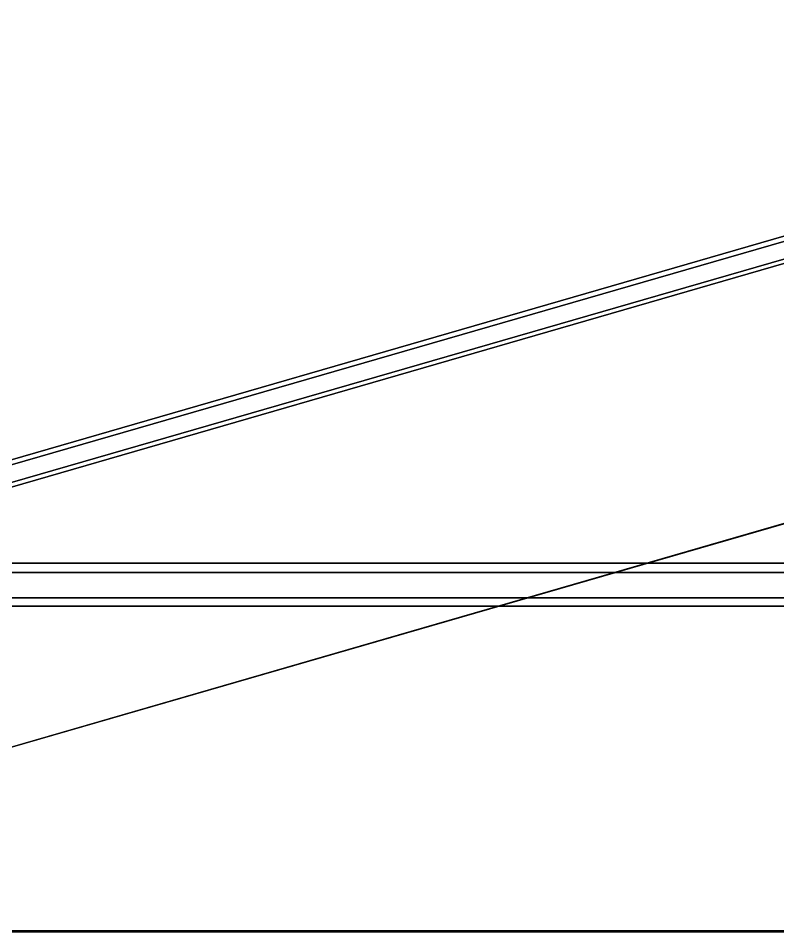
# Model space of a CAD drawing. Extents: x -15.8 to 15, y 4.5 to 69.4.
# Drawn here: x -9.3525 to -9.1049, y 53.4147 to 53.7126 of the extents above; entities that cross this region are included whole.
import ezdxf

# ---------------------------------------------------------------- set-up
doc = ezdxf.new("R2010")
doc.units = 0

msp = doc.modelspace()

# ---------------------------------------------------------------- linework, layer by layer
at = {"layer": '1', "color": 5}
for points in [[(-1.3058, 55.8985, 1.3196), (-9.5106, 53.5235, 0.0244), (-9.4973, 53.5257, -0.0646), (-1.2924, 55.9007, 1.2306)], [(-1.2924, 55.9007, -1.2306), (-9.4973, 53.5257, 0.0646), (-9.5106, 53.5235, -0.0244), (-1.3058, 55.8985, -1.3196)], [(-1.2924, 55.9007, 1.2306), (-9.4973, 53.5257, -0.0646), (-9.4953, 53.519, -0.0645), (-1.2905, 55.894, 1.2307)], [(-1.2905, 55.894, -1.2307), (-9.4953, 53.519, 0.0645), (-9.4973, 53.5257, 0.0646), (-1.2924, 55.9007, -1.2306)], [(-1.281, 55.8119, 1.3211), (-9.4858, 53.437, 0.0259), (-9.5106, 53.5235, 0.0244), (-1.3058, 55.8985, 1.3196)], [(-1.3058, 55.8985, -1.3196), (-9.5106, 53.5235, -0.0244), (-9.4858, 53.437, -0.0259), (-1.281, 55.8119, -1.3211)], [(-1.2905, 55.894, 1.2307), (-9.4953, 53.519, -0.0645), (-9.5077, 53.5169, 0.0176), (-1.3029, 55.8919, 1.3128)], [(-1.3029, 55.8919, -1.3128), (-9.5077, 53.5169, -0.0176), (-9.4953, 53.519, 0.0645), (-1.2905, 55.894, -1.2307)], [(-1.3029, 55.8919, 1.3128), (-9.5077, 53.5169, 0.0176), (-9.4848, 53.4372, 0.019), (-1.28, 55.8121, 1.3142)], [(-1.28, 55.8121, -1.3142), (-9.4848, 53.4372, -0.019), (-9.5077, 53.5169, -0.0176), (-1.3029, 55.8919, -1.3128)], [(-1.28, 55.8121, 1.3142), (-9.4848, 53.4372, 0.019), (-9.4858, 53.437, 0.0259), (-1.281, 55.8119, 1.3211)], [(-1.281, 55.8119, -1.3211), (-9.4858, 53.437, -0.0259), (-9.4848, 53.4372, -0.019), (-1.28, 55.8121, -1.3142)]]:
    msp.add_3dface(points, dxfattribs=at)
at = {"layer": '1', "color": 3}
for points in [[(-1.3621, 53.415, 1.3919), (-9.506, 53.415, 0.0357), (-9.5055, 53.5349, 0.0327), (-1.3616, 53.535, 1.3889)], [(-1.3616, 53.535, -1.3889), (-9.5055, 53.5349, -0.0327), (-9.506, 53.415, -0.0357), (-1.3621, 53.415, -1.3919)], [(-1.3616, 53.535, 1.3889), (-9.5055, 53.5349, 0.0327), (-9.4857, 53.5319, -0.0856), (-1.3419, 53.5319, 1.2705)], [(-1.3419, 53.5319, -1.2705), (-9.4857, 53.5319, 0.0856), (-9.5055, 53.5349, -0.0327), (-1.3616, 53.535, -1.3889)], [(-1.3419, 53.5319, 1.2705), (-9.4857, 53.5319, -0.0856), (-9.4858, 53.5209, -0.0853), (-1.3419, 53.5209, 1.2708)], [(-1.3419, 53.5209, -1.2708), (-9.4858, 53.5209, 0.0853), (-9.4857, 53.5319, 0.0856), (-1.3419, 53.5319, -1.2705)], [(-1.3598, 53.5237, 1.3783), (-9.5037, 53.5236, 0.0222), (-9.5041, 53.4147, 0.0249), (-1.3603, 53.4147, 1.381)], [(-1.3603, 53.4147, -1.381), (-9.5041, 53.4147, -0.0249), (-9.5037, 53.5236, -0.0222), (-1.3598, 53.5237, -1.3783)], [(-1.3419, 53.5209, 1.2708), (-9.4858, 53.5209, -0.0853), (-9.5037, 53.5236, 0.0222), (-1.3598, 53.5237, 1.3783)], [(-1.3598, 53.5237, -1.3783), (-9.5037, 53.5236, -0.0222), (-9.4858, 53.5209, 0.0853), (-1.3419, 53.5209, -1.2708)], [(-1.3603, 53.4147, 1.381), (-9.5041, 53.4147, 0.0249), (-9.506, 53.415, 0.0357), (-1.3621, 53.415, 1.3919)], [(-1.3621, 53.415, -1.3919), (-9.506, 53.415, -0.0357), (-9.5041, 53.4147, -0.0249), (-1.3603, 53.4147, -1.381)]]:
    msp.add_3dface(points, dxfattribs=at)

doc.saveas('drawing.dxf')
